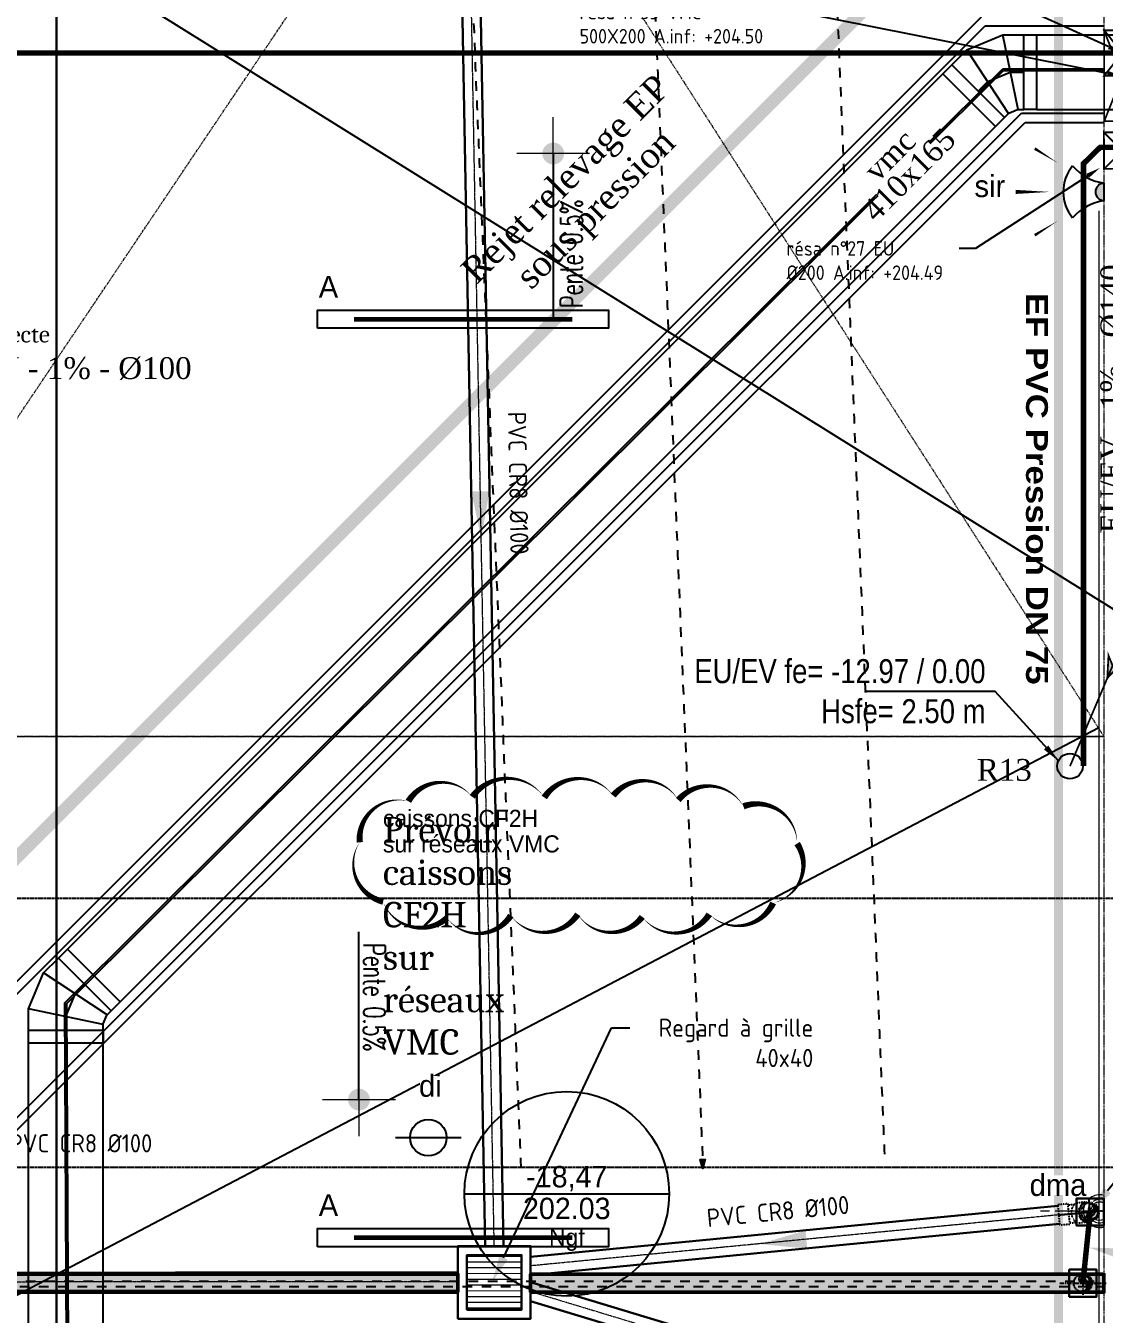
# Model space of a CAD drawing. Header units: centimetres. Extents: x 2097 to 16812, y -3973 to 8191.
# Drawn here: x 10843 to 11435, y 4063 to 4771 of the extents above; entities that cross this region are included whole.
import ezdxf
from ezdxf import colors
from ezdxf.entities.mleader import LeaderData, LeaderLine
from ezdxf.math import Vec2, Vec3

# ---------------------------------------------------------------- set-up
doc = ezdxf.new("R2010")
doc.units = ezdxf.units.CM
for name, pattern in [('ACAD_ISO02W100', [15, 12, -3]), ('AXES', [4, 2.5, -0.5, 0.5, -0.5]), ('CACHE', [0.75, 0.5, -0.25]), ('prlm_ef', [0.165, 0.1, -0.065]), ('prlm_ep', [2.5, 1.25, -0.25, 0.25, -0.25, 0.25, -0.25]), ('prlm_eu', [2, 1.25, -0.25, 0.25, -0.25]), ('VW-01', [0.41656, 0.20828, -0.20828])]:
    doc.linetypes.add(name, pattern=pattern)
doc.layers.get('0').update_dxf_attribs({"color": 252, "lineweight": 18})
for name, color, linetype, lineweight in [('01_poutres', 252, 'Continuous', 20), ('_GAZELEC-RESERVATION', 1, 'Continuous', 18), ('_GAZELEC-RESERVATION 2', 6, 'Continuous', 18), ('Fontanel-rsd', 7, 'Continuous', 0)]:
    doc.layers.add(name, color=color, linetype=linetype, lineweight=lineweight)
for name, color, linetype in [('01_texte', 252, 'Continuous'), ('B GÈnÈral_Hatch', 252, 'Continuous'), ('B Général', 252, 'Continuous'), ('C ANNOTATIONS-axes horizontaux', 252, 'VW-01'), ('C ANNOTATIONS-cotation', 252, 'Continuous'), ('C ANNOTATIONS-Niveaux', 252, 'Continuous'), ('C ANNOTATIONS-prestations', 252, 'Continuous'), ('C ANNOTATIONS-texte', 252, 'Continuous'), ('GAZ-EU FLECHE', 42, 'Continuous'), ('prlm-BA', 252, 'Continuous'), ('prlm-EAU-EF', 161, 'Continuous'), ('prlm-EAU-EP', 141, 'Continuous'), ('prlm-EAU-EUEV', 25, 'Continuous'), ('prlm-ELEC-CFO', 201, 'Continuous'), ('prlm-ELEC-SSI', 230, 'Continuous'), ('prlm-MOD', 64, 'Continuous'), ('prlm-VMC', 93, 'Continuous')]:
    doc.layers.add(name, color=color, linetype=linetype)
doc.layers.add('prlm-ZEROPLOT', color=254, linetype='Continuous', plot=False)
doc.styles.add('00-Cote-50ème', font='ROMANS.SHX', dxfattribs={"width": 0.65, "height": 12})
doc.styles.add('Eurostile', font='')
doc.styles.add('prlm-eau-ef', font='ariblk.ttf', dxfattribs={"height": 18})
doc.styles.add('prlm-eau-euev', font='pala.ttf', dxfattribs={"height": 18})
doc.styles.add('prlm-elec-cfo', font='comic.ttf', dxfattribs={"height": 12})
doc.styles.add('prlm-elec-ssi', font='comic.ttf', dxfattribs={"height": 12})
doc.styles.add('prlm-mod', font='cambriaz.ttf', dxfattribs={"height": 18})
doc.styles.add('prlm-vmc', font='pala.ttf', dxfattribs={"height": 14})
doc.styles.get("Standard").update_dxf_attribs({"font": 'isocp.shx', "height": 15})
doc.styles.get('Eurostile').set_extended_font_data('Eurostile')
doc.dimstyles.new('Côtes-EXE-50ème-cm', dxfattribs={"dimscale": 1000, "dimtxt": 12, "dimasz": 0.01, "dimexe": 0.02, "dimexo": 0.02, "dimgap": 0.0018, "dimtad": 1, "dimdec": 1, "dimrnd": 0.5, "dimzin": 12, "dimdsep": 46, "dimtxsty": '00-Cote-50ème', "dimblk1": 'COT-ROND', "dimblk2": 'COT-ROND', "dimsah": 1, "dimcen": 0, "dimse1": 1, "dimse2": 1, "dimclrd": 256, "dimclre": 256, "dimclrt": 7, "dimazin": 2, "dimtfac": 1, "dimtdec": 1, "dimtix": 1, "dimtmove": 2, "dimatfit": 3, "dimldrblk": 'COT-ROND', "dimfxl": 1, "dimtolj": 1, "dimtzin": 0, "dimarcsym": 0})
doc.dimstyles.new('ISO-25', dxfattribs={"dimtxt": 2.5, "dimasz": 2.5, "dimexe": 1.25, "dimexo": 0.625, "dimtad": 1, "dimtxsty": 'Standard', "dimcen": 2.5, "dimadec": 0, "dimazin": 0, "dimtfac": 1, "dimtmove": 0, "dimatfit": 3, "dimfxl": 1, "dimarcsym": 0})

# ---------------------------------------------------------------- blocks, each defined once
blk = doc.blocks.new('Alti BAT B R-6')
at = {"layer": 'C ANNOTATIONS-Niveaux', "linetype": 'Continuous'}
for p, q in [((-56.25, 0), (56.25, 0)), ((-37.5, 0), (37.5, 0))]:
    blk.add_line(p, q, dxfattribs=at)
blk.add_circle((0, 0), 56.25, dxfattribs=at)
at = {"layer": 'C ANNOTATIONS-Niveaux', "attachment_point": 2, "rotation": 0, "line_spacing_factor": 0.894142, "style": 'Eurostile'}
for s, insert, char_height in [('-18,47', (0, 15.29), 11.765), ('202.03', (0, -2.17), 11.765), ('Ngf', (0, -19.2), 9.412)]:
    blk.add_mtext(s, dxfattribs=dict(at, insert=insert, char_height=char_height))
blk = doc.blocks.new('Groupe-110-1')
at = {"layer": 'B GÈnÈral_Hatch', "linetype": 'Continuous'}
blk.add_hatch(color=250, dxfattribs=at).paths.add_polyline_path([(11216.02, 4147.99), (11214.86, 4142.95), (11213.34, 4147.9)])
at = {"layer": 'B Général', "flags": 128}
blk.add_lwpolyline([(11216.02, 4147.99), (11214.86, 4142.95), (11213.34, 4147.9)], close=True, dxfattribs=at)
at = {"layer": 'B Général', "linetype": 'VW-01', "ltscale": 25.4}
for points, knots in [([(10601.06, 5358.78), (10682.91, 5362.34), (10764.76, 5365.89), (10770.94, 5365.39), (10777.11, 5364.89), (11221.19, 5329.13), (11282.79, 4896.95), (11283.5, 4891.98), (11284.21, 4887.01), (11299.49, 4517.04), (11314.77, 4147.08)], [0, 0, 0, 1, 1, 2, 2, 3, 3, 4, 4, 5, 5, 5]), ([(10605.39, 5258.88), (10684.15, 5262.29), (10762.91, 5265.71), (10766, 5265.46), (10769.08, 5265.21), (11133.47, 5235.87), (11183.79, 4882.84), (11184.14, 4880.35), (11184.5, 4877.87), (11199.68, 4510.41), (11214.86, 4142.95)], [0, 0, 0, 1, 1, 2, 2, 3, 3, 4, 4, 5, 5, 5]), ([(10609.73, 5158.97), (10685.39, 5162.25), (10761.06, 5165.54), (11045.75, 5142.61), (11084.79, 4868.72), (11099.87, 4503.77), (11114.94, 4138.82)], [0, 0, 0, 1, 1, 2, 2, 3, 3, 3])]:
    blk.add_open_spline(points, degree=2, knots=knots, dxfattribs=at)
blk = doc.blocks.new('Groupe-128-1')
at = {"layer": 'C ANNOTATIONS-prestations', "linetype": 'Continuous'}
for p, q in [((10773.89, 4182.07), (11367.93, 4776.11)), ((10778.89, 4180), (11370, 4771.11)), ((11370, 4771.11), (11435.45, 4771.11)), ((10826.89, 4160.12), (11389.89, 4723.11)), ((11389.89, 4723.11), (11435.45, 4723.11)), ((10831.89, 4158.05), (11391.96, 4718.11)), ((11391.96, 4718.11), (11435.45, 4718.11))]:
    blk.add_line(p, q, dxfattribs=at)
at = {"layer": 'C ANNOTATIONS-texte', "insert": (11038.92, 4340.11), "char_height": 9.412, "attachment_point": 1, "line_spacing_factor": 0.894142, "style": 'Eurostile'}
blk.add_mtext('caissons CF2H\\Psur réseaux VMC ', dxfattribs=at)
blk = doc.blocks.new('xi.co410x165-45')
at = {"layer": 'prlm-VMC'}
for points in [[(24.89, 17.6), (-4.1, 46.59), (0.85, 51.54), (29.84, 22.55), (24.89, 17.6)], [(-20.5, 7), (-20.5, 18.6), (-12.3, 38.39), (-4.1, 46.59)], [(22.7, 15.41), (-12.3, 38.39)], [(0, 7), (0, 14.52), (5.08, 26.78), (10.39, 32.09)], [(20.5, 10.11), (-20.5, 18.6)], [(20.5, 7), (20.5, 10.44), (22.46, 15.17), (24.89, 17.6)], [(-20.5, 0), (-20.5, 7), (20.5, 7), (20.5, 0)], [(-20.5, 0), (20.5, 0)], [(0, 7), (20.5, 7)]]:
    blk.add_lwpolyline(points, dxfattribs=at)
blk = doc.blocks.new('A$C711F189D')
at = {"layer": '01_poutres', "color": 0}
blk.add_lwpolyline([(2222.96, 955), (2222.96, -722.98)], dxfattribs=at)
at = {"layer": '01_texte', "color": 0}
for points in [[(1521, 1178.9), (2444.23, 603.23), (2240.96, 97)], [(1561.16, 323.85), (2222.96, 670.9)]]:
    blk.add_lwpolyline(points, dxfattribs=at)
blk = doc.blocks.new('xi.lumA')
at = {"layer": 'prlm-ELEC-CFO', "color": 0, "linetype": 'ByBlock', "lineweight": -2, "ltscale": 50}
blk.add_lwpolyline([(-80, -5), (-80, 5), (80, 5), (80, -5)], close=True, dxfattribs=at)
at = {"layer": 'prlm-ELEC-CFO', "color": 0, "linetype": 'ByBlock', "lineweight": 5, "ltscale": 50, "const_width": 2.6}
blk.add_lwpolyline([(-60, 0), (60, 0), (60, 0)], dxfattribs=at)
blk = doc.blocks.new('xi.dma')
at = {"layer": 'prlm-ELEC-CFO', "color": 0, "linetype": 'ACAD_ISO02W100', "lineweight": 5, "flags": 128}
for points in [[(0, 0), (0, 35)], [(-20, 0), (20, 0)]]:
    blk.add_lwpolyline(points, dxfattribs=at)
at = {"layer": 'prlm-ELEC-CFO', "color": 0, "linetype": 'ByBlock', "lineweight": 5}
for radius, start, end in [(9, 145, 191.80296), (9, 55, 125), (6.5, 55, 125), (5, 55, 125), (9, 348.19704, 35), (6.5, 145, 199.03868), (5, 145, 207.37446), (5, 332.62554, 35), (6.5, 340.96132, 35)]:
    blk.add_arc((0, 2.41), radius, start, end, dxfattribs=at)
blk = doc.blocks.new('xi.sir')
at = {"layer": 'prlm-ELEC-SSI'}
blk.add_hatch(color=0, dxfattribs=at).paths.add_polyline_path([(-4.81, 0), (4.82, 0, 1)])
at = {"layer": 'prlm-ELEC-SSI', "color": 0, "flags": 128}
for points in [[(0, 30, 0, 2.25, 0), (0, 48.75, 0, 0, 0)], [(-15.87, 25.45, 0, 1.5, 0), (-23.81, 38.18, 0, 0, 0)], [(15.88, 25.45, 0, 1.5, 0), (23.82, 38.18, 0, 0, 0)]]:
    blk.add_lwpolyline(points, format="xyseb", dxfattribs=at)
blk.add_lwpolyline([(-4.81, 0), (4.82, 0)], dxfattribs=at)
at = {"layer": 'prlm-ELEC-SSI', "color": 0}
for centre, radius, start, end in [((0, 0), 22.5, 50.61869, 129.38131), ((-33.01, -4.08), 28.5, 8.2221, 48.87538), ((33.02, -4.08), 28.5, 131.12462, 171.7779), ((0, 0), 4.81, 0, 180)]:
    blk.add_arc(centre, radius, start, end, dxfattribs=at)
blk = doc.blocks.new('xi.DI')
at = {"layer": 'prlm-ELEC-SSI', "color": 0, "linetype": 'ByBlock', "lineweight": -2, "flags": 128}
blk.add_lwpolyline([(-18, 0), (18, 0)], dxfattribs=at)
at = {"layer": 'prlm-ELEC-SSI', "color": 0, "linetype": 'ByBlock', "lineweight": -2}
blk.add_circle((0, 0), 10, dxfattribs=at)
blk = doc.blocks.new('PVC DN100 C 90° Mont')
at = {"linetype": 'Continuous'}
h = blk.add_hatch(color=9, dxfattribs=at)
edge = h.paths.add_edge_path()
edge.add_arc((174.3, 0), 45, 270, 450)
edge.add_arc((174.3, 22.5), 22.5, 90, 270)
edge.add_arc((174.3, -22.5), 22.5, -90, 90, ccw=False)
at = {"color": 9, "linetype": 'AXES'}
for p, q in [((174.3, 80), (174.3, -80)), ((0, 0), (254.3, 0))]:
    blk.add_line(p, q, dxfattribs=at)
at = {"color": 0, "linetype": 'ByBlock', "lineweight": -2}
for p, q in [((0, 50), (0, 55.7)), ((0, 55.7), (57, 55.7)), ((0, -50), (0, 50)), ((57, 55.7), (57, 50)), ((57, 50), (94.1, 50)), ((57, 50), (57, -50)), ((151.8, 55.7), (111.4, 55.7)), ((174.3, 50), (151.8, 50)), ((0, -55.7), (0, -50)), ((57, -55.7), (0, -55.7)), ((57, -50), (94.1, -50)), ((57, -50), (57, -55.7)), ((151.8, -55.7), (111.4, -55.7)), ((174.3, -50), (151.8, -50))]:
    blk.add_line(p, q, dxfattribs=at)
at = {"color": 9, "linetype": 'Continuous'}
for p, q in [((174.3, 33.8), (163.1, 22.5)), ((163.1, 22.5), (174.3, 22.5)), ((174.3, 3), (174.3, 11.3)), ((196.8, 0), (195.3, 11.3))]:
    blk.add_line(p, q, dxfattribs=at)
at = {"color": 0, "linetype": 'ByBlock', "lineweight": -2}
blk.add_circle((174.3, 0), 50, dxfattribs=at)
at = {"color": 9, "linetype": 'Continuous'}
for centre, radius, start, end in [((174.3, 22.5), 22.5, 90, 270), ((174.3, 22.5), 11.2, 90, 270), ((174.3, 0), 45, 270, 90), ((174.3, 0), 42, 0, 90), ((174.3, 0), 22.5, 0, 90), ((174.4, -21), 24, 269.88809, 90.11191), ((171.2, 0), 45.1, 273.94987, 0), ((174.3, -22.5), 22.5, 270, 90), ((170.6, -12.2), 34.1, 303.22363, 43.61248)]:
    blk.add_arc(centre, radius, start, end, dxfattribs=at)
at = {"color": 0, "linetype": 'ByBlock', "lineweight": -2}
for centre, major_axis, start_param, end_param in [((111.4, 0), (0, 55.7), 0, 3.141593), ((151.8, 0), (0, 55.7), 5.826833, 9.88113), ((151.8, 0), (0, 50), 0, 3.141593)]:
    blk.add_ellipse(centre, major_axis=major_axis, ratio=0.707107, start_param=start_param, end_param=end_param, dxfattribs=at)
blk = doc.blocks.new('A$C0C68167A')
at = {"linetype": 'Continuous', "true_color": 0xe6e6e6}
h = blk.add_hatch(color=254, dxfattribs=at)
edge = h.paths.add_edge_path()
edge.add_arc((0, 0), 4.5, 270.01543, 450.01543)
edge.add_arc((0, 2.25), 2.25, 90.01543, 270.01543)
edge.add_arc((0, -2.25), 2.25, -89.98457, 90.01543, ccw=False)
at = {"color": 9, "linetype": 'AXES'}
for p, q in [((0, 8), (0, -8)), ((-12.72, 0), (12.72, 0))]:
    blk.add_line(p, q, dxfattribs=at)
at = {"color": 9, "linetype": 'Continuous'}
for p, q in [((0, 3.37), (-1.12, 2.25)), ((-1.12, 2.25), (0, 2.25)), ((0, 0.3), (0, 1.13)), ((2.25, 0), (2.1, 1.13))]:
    blk.add_line(p, q, dxfattribs=at)
at = {"color": 0, "linetype": 'ByBlock', "lineweight": -2}
blk.add_circle((0, 0), 5, dxfattribs=at)
at = {"color": 9, "linetype": 'Continuous'}
for centre, radius, start, end in [((0, 2.25), 2.25, 90.01543, 270.01543), ((0, 2.25), 1.12, 90.01543, 270.01543), ((0, 0), 4.5, 270.01543, 90.01543), ((0, 0), 4.2, 0.01543, 90.01543), ((0, 0), 2.25, 0.01543, 90.01543), ((0.01, -2.1), 2.4, 269.90352, 90.12734), ((-0.31, 0), 4.51, 273.9653, 0.01543), ((0, -2.25), 2.25, 270.01543, 90.01543), ((-0.37, -1.23), 3.41, 303.23906, 43.62791)]:
    blk.add_arc(centre, radius, start, end, dxfattribs=at)
blk = doc.blocks.new('COT-ROND')
at = {"color": 0, "linetype": 'ByBlock', "lineweight": 0}
for p, q in [((0, -1), (0, 1)), ((-1, 0), (1, 0))]:
    blk.add_line(p, q, dxfattribs=at)
at = {"color": 0, "linetype": 'ByBlock', "lineweight": 0, "const_width": 0.3}
blk.add_lwpolyline([(-0.15, 0, 1), (0.15, 0, 1)], format="xyb", close=True, dxfattribs=at)
blk = doc.blocks.new('FLECHE2')
h = blk.add_hatch(color=256)
h.dxf.hatch_style = 1
h.paths.add_polyline_path([(496271.9, -370023.3), (496278.4, -369899.2), (496300.9, -369954.8), (496356.5, -369932.3)])
at = {"const_width": 10}
for points in [[(496066.7, -370507.2), (496300.9, -369954.8), (496356.5, -369932.3), (496271.9, -370023.3), (496300.9, -369954.8), (496278.4, -369899.2), (496271.9, -370023.3), (496356.5, -369932.3), (496300.9, -369954.8), (496278.4, -369899.2), (496271.9, -370023.3)], [(496271.9, -370023.3), (496278.4, -369899.2), (496300.9, -369954.8), (496356.5, -369932.3), (496271.9, -370023.3)]]:
    blk.add_lwpolyline(points, dxfattribs=at)

msp = doc.modelspace()

# ---------------------------------------------------------------- hatches: boundary and pattern name
at = {"layer": 'Fontanel-rsd', "lineweight": 15, "ltscale": 5}
h = msp.add_hatch(dxfattribs=at)
h.set_pattern_fill('ANSI31', color=6, angle=135, style=0)
h.set_pattern_definition([(180, (39470227.6166, -5142046.8254), (-2e-14, -3.175), [])])
h.paths.add_polyline_path([(11085.116, 4065.266), (11085.116, 4095.266), (11115.116, 4095.266), (11115.116, 4065.266)])
at = {"layer": 'Fontanel-rsd', "lineweight": 0}
h = msp.add_hatch(color=101, dxfattribs=at)
h.dxf.hatch_style = 1
h.paths.add_polyline_path([(11080.116, 4074.839), (10294.302, 4074.839), (10294.302, 4084.839), (11080.116, 4084.839)])
h = msp.add_hatch(color=101, dxfattribs=at)
h.dxf.hatch_style = 1
h.paths.add_polyline_path([(11120.116, 4074.839), (11435.245, 4074.839), (11435.245, 4084.839), (11120.116, 4084.839)])

# ---------------------------------------------------------------- linework, layer by layer
at = {"layer": '_GAZELEC-RESERVATION 2', "ltscale": 25, "const_width": 1}
for points in [[(11455.245, 4756.233), (11455.245, 4768.733), (11435.445, 4768.733), (11435.445, 4743.733), (11455.245, 4743.733), (11455.245, 4768.733), (11435.445, 4743.733), (11455.245, 4743.733), (11435.445, 4768.733)], [(11435.445, 4768.733), (11435.445, 4718.733), (11455.445, 4718.733), (11455.445, 4768.733), (11435.245, 4768.733), (11455.245, 4718.733), (11435.445, 4718.733), (11455.445, 4768.733)], [(11455.245, 4692.578), (11435.245, 4692.578), (11435.245, 4712.578), (11455.445, 4712.578), (11455.245, 4692.578), (11435.245, 4712.578), (11435.445, 4692.578), (11455.245, 4712.378)]]:
    msp.add_lwpolyline(points, dxfattribs=at)
at = {"layer": 'C ANNOTATIONS-axes horizontaux'}
for p, q in [((12370.813, 4291.389), (2960.813, 4291.389)), ((12370.813, 4143.389), (2960.813, 4143.389))]:
    msp.add_line(p, q, dxfattribs=at)
at = {"layer": 'C ANNOTATIONS-cotation', "linetype": 'VW-01', "ltscale": 25.4, "flags": 128}
msp.add_lwpolyline([(7086.484, 4080.889), (11434.6, 4080.889), (11434.6, 4077.889), (7086.484, 4077.889)], close=True, dxfattribs=at)
at = {"layer": 'Fontanel-rsd', "color": 1, "lineweight": 30}
for points in [[(11095.116, 4100.266), (11080.523, 4894.236)], [(11105.117, 4100.266), (11090.522, 4894.42)], [(10769.472, 4085.614), (11080.113, 4085.842)], [(10769.472, 4075.614), (11080.12, 4075.842)]]:
    msp.add_lwpolyline(points, dxfattribs=at)
at = {"layer": 'Fontanel-rsd', "color": 9, "linetype": 'AXES', "lineweight": 15, "ltscale": 0.3}
for points in [[(11100.116, 4100.266), (11085.522, 4894.328)], [(10769.472, 4080.614), (11080.116, 4080.842)]]:
    msp.add_lwpolyline(points, dxfattribs=at)
at = {"layer": 'Fontanel-rsd', "color": 1, "lineweight": 30}
msp.add_lwpolyline([(11092.49, 4515.227, 10, 0, 0), (11092.966, 4489.308, 0, 0, 0)], format="xyseb", dxfattribs=at)
at = {"layer": 'Fontanel-rsd', "color": 1, "lineweight": 30, "elevation": 0}
for points in [[(11409.92, 4122.36), (11120.116, 4094.378)], [(11410.871, 4112.405), (11120.116, 4084.332)], [(11917.478, 3838.858), (11120.116, 4080.377)], [(11914.58, 3829.288), (11120.116, 4069.928)]]:
    msp.add_lwpolyline(points, dxfattribs=at)
at = {"layer": 'Fontanel-rsd', "color": 9, "linetype": 'AXES', "lineweight": 15, "ltscale": 0.3, "elevation": 0}
for points in [[(11410.396, 4117.383), (11120.116, 4089.355)], [(11916.029, 3834.073), (11120.116, 4075.152)]]:
    msp.add_lwpolyline(points, dxfattribs=at)
at = {"layer": 'Fontanel-rsd', "color": 1, "lineweight": 30, "elevation": 0}
msp.add_lwpolyline([(11271.696, 4103.827, 10, 0, 0), (11245.89, 4101.363, 0, 0, 0)], format="xyseb", dxfattribs=at)
at = {"layer": 'Fontanel-rsd', "color": 6, "lineweight": 30, "ltscale": 5}
for points in [[(11080.116, 4060.266), (11080.116, 4100.266), (11120.116, 4100.266), (11120.116, 4060.266)], [(11085.116, 4065.266), (11085.116, 4095.266), (11115.116, 4095.266), (11115.116, 4065.266)]]:
    msp.add_lwpolyline(points, close=True, dxfattribs=at)
at = {"layer": 'Fontanel-rsd', "color": 94, "lineweight": 50}
for points in [[(11080.116, 4074.839), (10294.302, 4074.839), (10294.302, 4084.839), (11080.116, 4084.839)], [(11120.116, 4074.839), (11435.245, 4074.839), (11435.245, 4084.839), (11120.116, 4084.839)]]:
    msp.add_lwpolyline(points, close=True, dxfattribs=at)
at = {"layer": 'Fontanel-rsd', "color": 5, "lineweight": 30}
msp.add_lwpolyline([(11416.245, 4072.339), (11431.245, 4072.339), (11431.245, 4087.339), (11416.245, 4087.339)], close=True, dxfattribs=at)
at = {"layer": 'prlm-EAU-EP', "color": 1, "linetype": 'prlm_ep', "ltscale": 20, "const_width": 7, "flags": 128}
msp.add_lwpolyline([(9528.338, 2927.189), (9528.338, 3992.461), (9766.184, 4230.307), (10753.968, 4230.307), (11425.78, 4902.119), (11425.78, 5186.779), (11557.275, 5186.779)], dxfattribs=at)
at = {"layer": 'prlm-EAU-EUEV', "linetype": 'prlm_eu', "ltscale": 50, "const_width": 3, "flags": 128}
for points in [[(10731.025, 4756.233), (11454.445, 4756.233)], [(11424.029, 4364.123), (11424.029, 4695.387), (11433.275, 4704.414), (11876.494, 4704.414)]]:
    msp.add_lwpolyline(points, dxfattribs=at)
at = {"layer": 'prlm-EAU-EUEV', "linetype": 'prlm_eu', "ltscale": 50, "const_width": 3, "elevation": 0, "flags": 128}
msp.add_lwpolyline([(11423.724, 4079.915), (11427.747, 4119.039)], dxfattribs=at)
at = {"layer": 'prlm-EAU-EUEV'}
msp.add_circle((11416.63, 4364.123), 7, dxfattribs=at)
at = {"layer": 'prlm-MOD', "ltscale": 25}
for p, q in [((10864.103, 4233.947), (11379.738, 4747.614)), ((10865.105, 4233.534), (11380.151, 4746.614)), ((11379.738, 4747.614), (11435.445, 4747.614)), ((11380.151, 4746.614), (11435.445, 4746.614)), ((10866.027, 3846), (10864.103, 4233.947)), ((10867.027, 3846.005), (10865.105, 4233.534))]:
    msp.add_line(p, q, dxfattribs=at)
at = {"layer": 'prlm-MOD'}
msp.add_lwpolyline([(11127.637, 4346.907, 0, 3.5, 0.5205671), (11088.023, 4347.255, 0, 3.5, 0.5205671), (11088.023, 4347.255, 0, 3.5, 0.5205671), (11052.926, 4344.823, 0, 3.5, 0.5205671), (11052.926, 4344.823, 0, 3.5, 0.5205671), (11026.169, 4322.246, 0, 3.5, 0.5205671), (11026.169, 4322.246, 0, 3.5, 0.5205671), (11039.026, 4289.595, 0, 3.5, 0.5205671), (11039.026, 4289.595, 0, 3.5, 0.5205671), (11074.123, 4280.564, 0, 3.5, 0.5205671), (11074.123, 4280.564, 0, 3.5, 0.5205671), (11109.22, 4281.953, 0, 3.5, 0.5205671), (11109.22, 4281.953, 0, 3.5, 0.5205671), (11146.054, 4282.648, 0, 3.5, 0.5205671), (11146.054, 4282.648, 0, 3.5, 0.5205671), (11181.498, 4281.259, 0, 3.5, 0.5205671), (11181.498, 4281.259, 0, 3.5, 0.5205671), (11218.333, 4282.648, 0, 3.5, 0.5205671), (11218.333, 4282.648, 0, 3.5, 0.5205671), (11253.429, 4288.9, 0, 3.5, 0.5205671), (11253.429, 4288.9, 0, 3.5, 0.5205671), (11266.634, 4321.551, 0, 3.5, 0.5205671), (11266.634, 4321.551, 0, 3.5, 0.5205671), (11237.097, 4342.045, 0, 3.5, 0.5205671), (11237.097, 4342.045, 0, 3.5, 0.5205671), (11201.305, 4345.518, 0, 3.5, 0.5205671), (11201.305, 4345.518, 0, 3.5, 0.5205671), (11165.514, 4347.95, 0, 3.5, 0.5205671), (11165.514, 4347.95, 0, 3.5, 0.5205671)], format="xyseb", close=True, dxfattribs=at)
at = {"layer": 'prlm-VMC'}
for p, q in [((11398.241, 4766.177), (11474.664, 4766.177)), ((11398.241, 4725.177), (11474.664, 4725.177)), ((10844.104, 3885.002), (10844.104, 4219.04)), ((10885.104, 3885.002), (10885.104, 4219.04))]:
    msp.add_line(p, q, dxfattribs=at)
at = {"layer": 'prlm-ZEROPLOT'}
for points in [[(8418.485, 4917.388), (10859.388, 4917.388), (10859.389, 3517.39), (9818.485, 3517.39), (9818.485, 2192.491), (8418.485, 2192.491)], [(10859.388, 4917.389), (11968.445, 4917.389), (11968.445, 3517.389), (10859.388, 3517.389)]]:
    msp.add_lwpolyline(points, close=True, dxfattribs=at)

# ---------------------------------------------------------------- block references
at = {"layer": 'B Général'}
for name, p in [('Groupe-110-1', (0, 0)), ('Groupe-128-1', (0, 0)), ('Alti BAT B R-6', (11140, 4128.993))]:
    msp.add_blockref(name, p, dxfattribs=at)
at = {"layer": 'GAZ-EU FLECHE', "xscale": 0.1, "yscale": 0.1, "zscale": 0.1}
msp.add_blockref('FLECHE2', (-38190.038, 41414.847), dxfattribs=at)
at = {"layer": 'prlm-EAU-EUEV', "linetype": 'prlm_eu', "ltscale": 50}
msp.add_blockref('A$C0C68167A', (11423.723, 4079.915, 0), dxfattribs=at)
at = {"layer": 'prlm-ELEC-CFO'}
for p in [(11082.965, 4609.849), (11082.965, 4104.889)]:
    msp.add_blockref('xi.lumA', p, dxfattribs=at)
at = {"layer": 'prlm-ELEC-CFO', "rotation": 90}
msp.add_blockref('xi.dma', (11435.445, 4119.48), dxfattribs=at)
at = {"layer": 'prlm-ELEC-SSI', "lineweight": 20, "rotation": 89.99999999999999}
msp.add_blockref('xi.sir', (11435.445, 4679.855), dxfattribs=at)
at = {"layer": 'prlm-ELEC-SSI', "rotation": 0.001060557933219683}
msp.add_blockref('xi.DI', (11063.846, 4159.889), dxfattribs=at)
at = {"layer": 'prlm-VMC'}
msp.add_blockref('xi.co410x165-45', (10864.604, 4212.04), dxfattribs=at)

# ---------------------------------------------------------------- texts
at = {"layer": 'Fontanel-rsd', "color": 3, "char_height": 12, "attachment_point": 5, "line_spacing_factor": 0.8, "style": '00-Cote-50ème'}
for insert, rotation in [((11142.603, 4645.807), 90), ((11034.203, 4237.076), 270)]:
    msp.add_mtext('\\A1;Pente 0.5%', dxfattribs=dict(at, insert=insert, rotation=rotation))
at = {"layer": 'Fontanel-rsd', "color": 1, "lineweight": 15, "char_height": 10, "attachment_point": 7}
for insert, rotation in [((11107.558, 4558.973, 0), 271.078534), ((11217.47, 4110.583, 0), 5.479287)]:
    msp.add_mtext_dynamic_manual_height_columns('PVC CR8 Ø100', width=1678.1423, gutter_width=12.5, heights=[0], dxfattribs=dict(at, insert=insert, rotation=rotation))
at = {"layer": 'prlm-EAU-EF', "insert": (11404.466, 4624.362), "char_height": 12, "width": 543.68527, "attachment_point": 1, "rotation": 270, "style": 'prlm-eau-ef'}
msp.add_mtext('EF PVC Pression DN 75', dxfattribs=at)
at = {"layer": 'prlm-EAU-EP', "color": 1, "linetype": 'prlm_ep', "ltscale": 20, "insert": (11148.927, 4677.3), "char_height": 14, "width": 164.78499, "attachment_point": 5, "rotation": 45, "style": 'prlm-eau-euev'}
msp.add_mtext('Rejet relevage EP sous pression', dxfattribs=at)
at = {"layer": 'prlm-EAU-EUEV', "insert": (11433.332, 4492.038), "char_height": 12, "width": 190.75651, "attachment_point": 1, "rotation": 90, "style": 'prlm-eau-euev'}
msp.add_mtext('EU/EV - 1% - %%C140', dxfattribs=at)
at = {"layer": 'prlm-EAU-EUEV', "insert": (10783.88, 4606.095), "char_height": 9, "attachment_point": 1, "style": 'prlm-mod'}
msp.add_mtext_dynamic_manual_height_columns('chute directe', width=439.74448, gutter_width=75, heights=[0], dxfattribs=at)
at = {"layer": 'prlm-EAU-EUEV', "style": 'prlm-eau-euev'}
for s, insert, char_height, width, attachment_point in [('EU/EV - 1% - %%C100', (10785.758, 4588.992), 12, 190.75651, 1), ('\\pt1.98e+005;{\\fArial Narrow|b0|i0|c0|p34;EU/EV fe= -12.97 / 0.00 Hsfe= 2.50 m}', (11370.208, 4405.255), 13.2, 176.44104, 6), ('R13', (11365.428, 4368.069), 12, 190.75651, 1)]:
    msp.add_mtext(s, dxfattribs=dict(at, insert=insert, char_height=char_height, width=width, attachment_point=attachment_point))
at = {"layer": 'prlm-MOD', "insert": (11038.925, 4336.126), "char_height": 14, "width": 1.3263, "attachment_point": 1, "style": 'prlm-mod'}
msp.add_mtext('Prévoir caissons CF2H\\Psur réseaux VMC ', dxfattribs=at)

# ---------------------------------------------------------------- leaders
at = {"layer": '_GAZELEC-RESERVATION', "color": 6}
ml = msp.add_multileader_mtext('Standard', dxfattribs=at)
ml.set_content('résa n°19 EU\\P25X25 A.inf: +204.08', color=6)
ml.set_leader_properties()
ml.build(insert=Vec2(0, 0))
ml.multileader.update_dxf_attribs({"has_text_frame": 1, "arrow_head_size": 8, "scale": 20})
ctx = ml.context
ctx.base_point, ctx.scale, ctx.char_height, ctx.arrow_head_size, ctx.landing_gap_size, ctx.plane_origin = Vec3(11201.991, 4815.997), 20, 8, 8, 4, Vec3(10699.893, 4590.317)
notes = []
notes.append((ctx, [(0, (1, 1, 0), (11314.379, 4815.997), (-1, 0), 8.984, [(0, [(11445.345, 4756.233)], 0, [])])]))
ctx.mtext.insert, ctx.mtext.width, ctx.mtext.flow_direction = Vec3(11205.991, 4819.997), 156.88504, 5
ml = msp.add_multileader_mtext('Standard', dxfattribs=at)
ml.set_content('résa n°35 VMC\\P500X200 A.inf: +204.50', color=6)
ml.set_leader_properties()
ml.build(insert=Vec2(0, 0))
ml.multileader.update_dxf_attribs({"has_text_frame": 1, "arrow_head_size": 8, "scale": 20})
ctx = ml.context
ctx.base_point, ctx.scale, ctx.char_height, ctx.arrow_head_size, ctx.landing_gap_size, ctx.plane_origin = Vec3(11143.041, 4778.792), 20, 8, 8, 4, Vec3(10515.726, 4597.495)
notes.append((ctx, [(0, (1, 1, 0), (11266.432, 4778.792), (-1, 0), 8.984, [(0, [(11445.345, 4743.483)], 0, [])])]))
ctx.mtext.insert, ctx.mtext.width, ctx.mtext.flow_direction = Vec3(11147.041, 4782.792), 156.88504, 5
at = {"layer": 'Fontanel-rsd', "color": 3}
for points in [[(11132.565, 4700.978), (11132.565, 4608.778)], [(11025.77, 4180.754), (11025.77, 4272.955)]]:
    msp.add_leader(points, dimstyle='Côtes-EXE-50ème-cm', override={"dimasz": 0.02, "dimclrd": 3}, dxfattribs=at)
at = {"layer": 'Fontanel-rsd', "color": 1}
ml = msp.add_multileader_mtext('Standard', dxfattribs=at)
ml.set_content('Y PVC CR8 Ø100 ', color=1)
ml.set_leader_properties()
ml.build(insert=Vec2(0, 0))
ml.multileader.update_dxf_attribs({"has_text_frame": 1, "text_right_attachment_type": 6, "dogleg_length": 10, "arrow_head_size": 15})
ctx = ml.context
ctx.base_point, ctx.char_height, ctx.arrow_head_size, ctx.plane_origin = Vec3(10795.832, 4156.279, 0), 10, 15, Vec3(10753.69, 4079.663, 0)
ctx.right_attachment, ctx.text_align_type = 6, 2
notes.append((ctx, [(1, (1, 1, 0), (10785.832, 4156.279, 0), (1, 0), 10, [(0, [(10753.69, 4079.663, 0)], 0, [])])]))
ctx.mtext.insert, ctx.mtext.width, ctx.mtext.alignment, ctx.mtext.flow_direction = Vec3(10912.124, 4161.769, 0), 221.19253, 3, 5
at = {"layer": 'prlm-EAU-EUEV'}
msp.add_leader([(11410.246, 4366.995), (11375.466, 4405.255), (11303.721, 4405.255)], dimstyle='ISO-25', override={"dimasz": 10, "dimgap": 0.625, "dimtad": 0}, dxfattribs=at)
at = {"layer": 'prlm-EAU-EUEV', "linetype": 'prlm_eu', "ltscale": 50}
ml = msp.add_multileader_mtext('Standard', dxfattribs=at)
ml.set_content('Récupération cunette centrale du sous-sol-5, en sous-face de dalle\\P(lot plomberie) ', color=256)
ml.set_leader_properties()
ml.build(insert=Vec2(0, 0))
ml.multileader.update_dxf_attribs({"has_text_frame": 1, "text_right_attachment_type": 6, "dogleg_length": 10, "arrow_head_size": 15})
ctx = ml.context
ctx.base_point, ctx.char_height, ctx.arrow_head_size, ctx.plane_origin = Vec3(11574.452, 4072.245, 0), 10, 15, Vec3(11419.246, 4099.465, 0)
ctx.right_attachment, ctx.text_align_type = 6, 2
notes.append((ctx, [(1, (1, 1, 0), (11564.452, 4072.245, 0), (1, 0), 10, [(0, [(11426.996, 4099.465, 0)], 0, [])])]))
ctx.mtext.insert, ctx.mtext.width, ctx.mtext.alignment, ctx.mtext.flow_direction = Vec3(11755.727, 4078.628, 0), 197.54912, 3, 5
for ctx, leaders in notes:
    for number, flags, end, landing, length, lines in leaders:
        leader = LeaderData()
        leader.index, (leader.has_last_leader_line, leader.has_dogleg_vector, leader.attachment_direction) = number, flags
        leader.last_leader_point, leader.dogleg_vector, leader.dogleg_length = Vec3(end), Vec3(landing), length
        for number, points, colour, breaks in lines:
            line = LeaderLine()
            line.index, line.vertices, line.color, line.breaks = number, Vec3.list(points), colors.encode_raw_color(colour), breaks
            leader.lines.append(line)
        ctx.leaders.append(leader)

# ---------------------------------------------------------------- next in the draw order: texts
at = {"layer": 'prlm-VMC', "linetype": 'ByBlock', "lineweight": -2, "insert": (11313.262, 4704.247), "char_height": 12, "width": 37.84755, "attachment_point": 2, "rotation": 45, "line_spacing_factor": 0.75, "style": 'prlm-vmc', "bg_fill": 3, "box_fill_scale": 1.1, "bg_fill_color": 256, "bg_fill_transparency": 0}
msp.add_mtext('vmc\\P410x165', dxfattribs=at)

# ---------------------------------------------------------------- next in the draw order: linework, layer by layer
at = {"layer": 'prlm-EAU-EF', "linetype": 'prlm_ef', "ltscale": 300, "const_width": 5, "flags": 128}
msp.add_lwpolyline([(9468.194, 3821.221), (9468.194, 3960.75), (11410.246, 3960.75), (11410.246, 5313.972)], dxfattribs=at)
at = {"layer": 'prlm-VMC'}
for p, q in [((10860.503, 4258.631), (11346.701, 4744.828)), ((10889.494, 4229.639), (11375.692, 4715.837))]:
    msp.add_line(p, q, dxfattribs=at)

# ---------------------------------------------------------------- next in the draw order: block references
at = {"layer": 'prlm-BA'}
msp.add_blockref('A$C711F189D', (9209.484, 3714.389), dxfattribs=at)
at = {"layer": 'prlm-VMC', "rotation": 315}
msp.add_blockref('xi.co410x165-45', (11361.196, 4730.333), dxfattribs=at)

# ---------------------------------------------------------------- next in the draw order: leaders
at = {"layer": '_GAZELEC-RESERVATION', "color": 6}
ml = msp.add_multileader_mtext('Standard', dxfattribs=at)
ml.set_content('résa n°18 EU\\P25X25 A.inf: +204.15', color=6)
ml.set_leader_properties()
ml.build(insert=Vec2(0, 0))
ml.multileader.update_dxf_attribs({"has_text_frame": 1, "arrow_head_size": 8, "scale": 20})
ctx = ml.context
ctx.base_point, ctx.scale, ctx.char_height, ctx.arrow_head_size, ctx.landing_gap_size, ctx.plane_origin = Vec3(10533.443, 4727.422), 20, 8, 8, 4, Vec3(9964.932, 4590.317)
notes = []
notes.append((ctx, [(0, (1, 1, 0), (10644.562, 4727.422), (-1, 0), 8.984, [(0, [(10700.484, 4743.733)], 0, [])])]))
ctx.mtext.insert, ctx.mtext.width, ctx.mtext.flow_direction = Vec3(10537.443, 4731.422), 156.88504, 5
for ctx, leaders in notes:
    for number, flags, end, landing, length, lines in leaders:
        leader = LeaderData()
        leader.index, (leader.has_last_leader_line, leader.has_dogleg_vector, leader.attachment_direction) = number, flags
        leader.last_leader_point, leader.dogleg_vector, leader.dogleg_length = Vec3(end), Vec3(landing), length
        for number, points, colour, breaks in lines:
            line = LeaderLine()
            line.index, line.vertices, line.color, line.breaks = number, Vec3.list(points), colors.encode_raw_color(colour), breaks
            leader.lines.append(line)
        ctx.leaders.append(leader)

# ---------------------------------------------------------------- next in the draw order: texts
at = {"layer": 'prlm-ELEC-CFO', "lineweight": 20, "char_height": 12, "attachment_point": 2, "line_spacing_factor": 0.8, "style": 'prlm-elec-cfo', "bg_fill": 3, "box_fill_scale": 0.95, "bg_fill_color": 256, "bg_fill_transparency": 0}
for s, insert in [('A', (11008.983, 4633.702)), ('dma', (11410.022, 4139.809)), ('A', (11008.983, 4128.742))]:
    msp.add_mtext(s, dxfattribs=dict(at, insert=insert))
at = {"layer": 'prlm-ELEC-SSI', "lineweight": 20, "insert": (11372.586, 4689.01), "char_height": 12, "attachment_point": 2, "line_spacing_factor": 0.8, "style": 'prlm-elec-ssi', "bg_fill": 3, "box_fill_scale": 0.95, "bg_fill_color": 256, "bg_fill_transparency": 0}
msp.add_mtext('sir', dxfattribs=at)
at = {"layer": 'prlm-ELEC-SSI', "lineweight": 20, "insert": (11064.995, 4194.333), "char_height": 12, "attachment_point": 2, "rotation": 0.001061, "line_spacing_factor": 0.8, "style": 'prlm-elec-ssi', "bg_fill": 3, "box_fill_scale": 0.95, "bg_fill_color": 256, "bg_fill_transparency": 0}
msp.add_mtext('di', dxfattribs=at)

# ---------------------------------------------------------------- next in the draw order: linework, layer by layer
at = {"layer": 'Fontanel-rsd', "color": 3, "linetype": 'CACHE', "lineweight": 18}
for points in [[(10720.284, 4380.489), (10720.284, 4909.489), (10752.583, 5469.856), (11435.245, 5469.856), (11435.245, 4380.489)], [(10720.284, 4380.489), (11435.245, 4380.489), (11435.245, 3791.489), (10848.192, 3791.489), (10848.192, 3830.489), (10720.284, 3830.489)]]:
    msp.add_lwpolyline(points, close=True, dxfattribs=at)
for points in [[(10720.284, 4380.489), (11065.522, 4894.328)], [(11105.522, 4894.328), (11435.245, 4380.489)]]:
    msp.add_lwpolyline(points, dxfattribs=at)
at = {"layer": 'Fontanel-rsd', "color": 1, "lineweight": 30}
msp.add_lwpolyline([(11435.268, 4111.463), (11420.268, 4111.463), (11420.268, 4126.463), (11435.268, 4126.463)], close=True, dxfattribs=at)

# ---------------------------------------------------------------- next in the draw order: block references
at = {"layer": 'prlm-EAU-EUEV', "linetype": 'prlm_eu', "ltscale": 50, "xscale": -0.09999999999999996, "yscale": 0.09999999999999999, "zscale": 0.09999999999999999, "rotation": 185.4536704892759}
msp.add_blockref('PVC DN100 C 90° Mont', (11410.396, 4117.383, 0), dxfattribs=at)

# ---------------------------------------------------------------- next in the draw order: leaders
at = {"layer": '_GAZELEC-RESERVATION', "color": 6}
ml = msp.add_multileader_mtext('Standard', dxfattribs=at)
ml.set_content('résa n°27 EU\\P%%C200 A.inf: +204.49', color=6)
ml.set_leader_properties()
ml.build(insert=Vec2(0, 0))
ml.multileader.update_dxf_attribs({"has_text_frame": 1, "arrow_head_size": 8, "scale": 20})
ctx = ml.context
ctx.base_point, ctx.scale, ctx.char_height, ctx.arrow_head_size, ctx.landing_gap_size, ctx.plane_origin = Vec3(11256.811, 4648.783), 20, 8, 8, 4, Vec3(10561.551, 4502.299)
notes = []
notes.append((ctx, [(0, (1, 1, 0), (11364.768, 4648.783), (-1, 0), 8.984, [(0, [(11433.065, 4693.054)], 0, [])])]))
ctx.mtext.insert, ctx.mtext.width, ctx.mtext.flow_direction = Vec3(11260.811, 4652.783), 156.88504, 5
ml = msp.add_multileader_mtext('Standard', dxfattribs=at)
ml.set_content('résa n°4 EP\\P25x25 A.inf: +204.45', color=6)
ml.set_leader_properties()
ml.build(insert=Vec2(0, 0))
ml.multileader.update_dxf_attribs({"has_text_frame": 1, "arrow_head_size": 8, "scale": 20})
ctx = ml.context
ctx.base_point, ctx.scale, ctx.char_height, ctx.arrow_head_size, ctx.landing_gap_size, ctx.plane_origin = Vec3(10564.575, 4610.746), 20, 8, 8, 4, Vec3(9990.001, 4630.584)
notes.append((ctx, [(0, (1, 1, 0), (10676.494, 4610.746), (-1, 0), 8.984, [(0, [(10699.187, 4620.175)], 0, [])])]))
ctx.mtext.insert, ctx.mtext.width, ctx.mtext.flow_direction = Vec3(10568.575, 4614.746), 156.88504, 5
at = {"layer": 'Fontanel-rsd', "color": 1}
ml = msp.add_multileader_mtext('Standard', dxfattribs=at)
ml.set_content('Récupération cunette centrale du sous-sol-5\\Psiphon Ø100 ', color=1)
ml.set_leader_properties()
ml.build(insert=Vec2(0, 0))
ml.multileader.update_dxf_attribs({"has_text_frame": 1, "text_right_attachment_type": 6, "dogleg_length": 10, "arrow_head_size": 15})
ctx = ml.context
ctx.base_point, ctx.char_height, ctx.arrow_head_size, ctx.plane_origin = Vec3(11544.286, 4251.003), 10, 15, Vec3(11427.746, 4119.039)
ctx.right_attachment, ctx.text_align_type = 6, 2
notes.append((ctx, [(1, (1, 1, 0), (11534.286, 4251.003), (1, 0), 10, [(0, [(11427.746, 4119.039)], 0, [])])]))
ctx.mtext.insert, ctx.mtext.width, ctx.mtext.alignment, ctx.mtext.flow_direction = Vec3(11752.088, 4257.386), 221.19253, 3, 5
at = {"layer": 'Fontanel-rsd', "color": 6}
ml = msp.add_multileader_mtext('Standard', dxfattribs=at)
ml.set_content('Regard à grille\\P40x40', color=6)
ml.set_leader_properties()
ml.build(insert=Vec2(0, 0))
ml.multileader.update_dxf_attribs({"has_text_frame": 1, "text_right_attachment_type": 6, "dogleg_length": 10, "arrow_head_size": 15})
ctx = ml.context
ctx.base_point, ctx.char_height, ctx.arrow_head_size, ctx.plane_origin = Vec3(11174.638, 4220.232, 0), 10, 15, Vec3(11097.843, 4080.233, 0)
ctx.right_attachment, ctx.text_align_type = 6, 2
notes.append((ctx, [(1, (1, 1, 0), (11164.638, 4220.232, 0), (1, 0), 10, [(0, [(11098.85, 4080.233, 0)], 0, [])])]))
ctx.mtext.insert, ctx.mtext.width, ctx.mtext.alignment, ctx.mtext.flow_direction = Vec3(11275.536, 4225.336, 0), 221.19253, 3, 5
for ctx, leaders in notes:
    for number, flags, end, landing, length, lines in leaders:
        leader = LeaderData()
        leader.index, (leader.has_last_leader_line, leader.has_dogleg_vector, leader.attachment_direction) = number, flags
        leader.last_leader_point, leader.dogleg_vector, leader.dogleg_length = Vec3(end), Vec3(landing), length
        for number, points, colour, breaks in lines:
            line = LeaderLine()
            line.index, line.vertices, line.color, line.breaks = number, Vec3.list(points), colors.encode_raw_color(colour), breaks
            leader.lines.append(line)
        ctx.leaders.append(leader)

doc.saveas('drawing.dxf')
